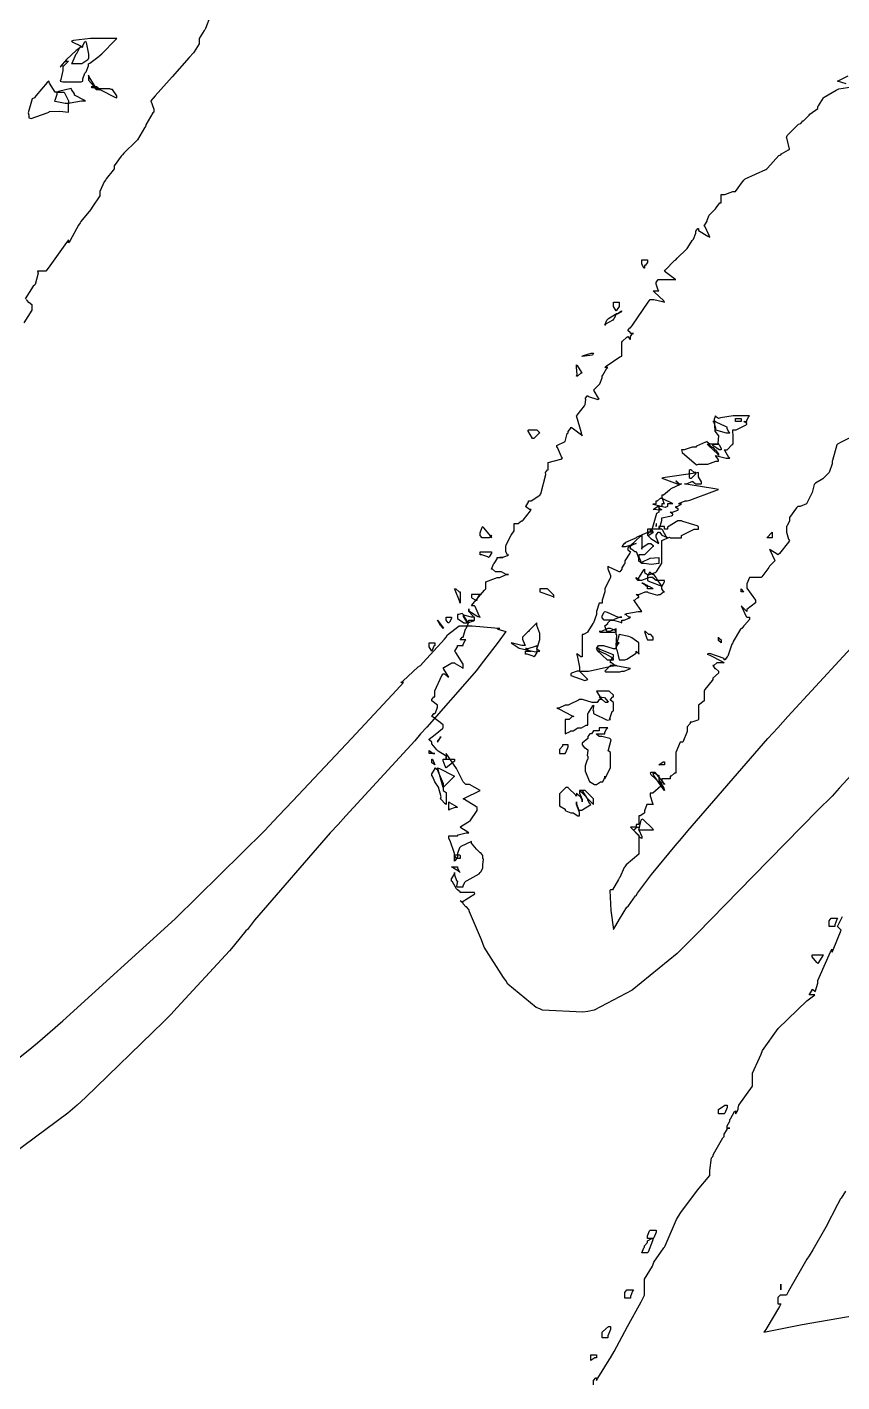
# Model space of a CAD drawing. Extents: x 51 to 306, y 22 to 311.
# Drawn here: x 146.73 to 156.86, y 208.86 to 225.71 of the extents above; entities that cross this region are included whole.
import ezdxf

# ---------------------------------------------------------------- set-up
doc = ezdxf.new("R2010")
doc.units = 0
doc.header["$MEASUREMENT"] = 0

msp = doc.modelspace()

# ---------------------------------------------------------------- linework, layer by layer
at = {"color": 7}
for points in [[(149.003, 225.831), (148.951, 225.69), (148.942, 225.672), (148.933, 225.663), (148.872, 225.564), (148.872, 225.531), (148.872, 225.497), (148.81, 225.399), (148.802, 225.389), (148.748, 225.329), (148.536, 225.09), (148.325, 224.852), (148.273, 224.79), (148.273, 224.79), (148.307, 224.685), (148.307, 224.649), (148.298, 224.641), (148.211, 224.491), (148.203, 224.473), (148.193, 224.456), (148.105, 224.306), (148.096, 224.296), (148.087, 224.288), (147.937, 224.138), (147.92, 224.12), (147.902, 224.104), (147.814, 223.984), (147.814, 223.944), (147.804, 223.927), (147.716, 223.82), (147.708, 223.802), (147.69, 223.785), (147.638, 223.661), (147.638, 223.661), (147.638, 223.609), (147.54, 223.467), (147.531, 223.449), (147.522, 223.433), (147.399, 223.29), (147.391, 223.272), (147.373, 223.246), (147.267, 223.053), (147.249, 223.026), (147.249, 223.026), (147.249, 223.053), (147.249, 223.062), (147.223, 223.027), (146.994, 222.709), (146.968, 222.673), (146.94, 222.673), (146.881, 222.673), (146.862, 222.673), (146.87, 222.647), (146.834, 222.506), (146.826, 222.497), (146.808, 222.488), (146.71, 222.33)], [(156.916, 225.002), (156.81, 225.036), (156.81, 225.036), (156.941, 225.1)], [(157.18, 216.624), (156.828, 216.245), (156.74, 216.147), (156.563, 215.97), (155.76, 215.15), (155.062, 214.437), (154.94, 214.313), (154.816, 214.19), (154.256, 213.731), (153.784, 213.484), (153.705, 213.467), (153.643, 213.458), (153.14, 213.484), (153.106, 213.501), (153.061, 213.519), (152.709, 213.809), (152.683, 213.854), (152.655, 213.89), (152.417, 214.268), (152.4, 214.313), (152.382, 214.357), (152.232, 214.709), (152.224, 214.735), (152.224, 214.735), (152.196, 214.771), (152.188, 214.771), (152.153, 214.806), (152.153, 214.816), (152.117, 214.842), (152.117, 214.842), (152.142, 214.831), (152.298, 214.93), (152.294, 214.948), (152.25, 214.948), (152.151, 214.948), (152.117, 214.948), (152.117, 214.957), (152.083, 214.982), (152.083, 214.982), (152.073, 214.992), (152.02, 215.08), (152.011, 215.088), (152.011, 215.116), (152.047, 215.175), (152.047, 215.194), (152.047, 215.168), (152.073, 215.098), (152.083, 215.088), (152.083, 215.088), (152.073, 215.028), (152.083, 215.018), (152.099, 215.018), (152.14, 215.018), (152.153, 215.018), (152.153, 215.036), (152.178, 215.08), (152.188, 215.088), (152.206, 215.098), (152.354, 215.178), (152.364, 215.194), (152.372, 215.204), (152.4, 215.249), (152.4, 215.265), (152.4, 215.292), (152.408, 215.363), (152.4, 215.371), (152.4, 215.371), (152.4, 215.407), (152.4, 215.407), (152.4, 215.407), (152.372, 215.441), (152.364, 215.441), (152.364, 215.441), (152.338, 215.469), (152.33, 215.477), (152.32, 215.487), (152.26, 215.56), (152.26, 215.583), (152.26, 215.583), (152.126, 215.521), (152.117, 215.511), (152.108, 215.503), (152.083, 215.432), (152.083, 215.407), (152.083, 215.389), (152.055, 215.345), (152.047, 215.335), (152.047, 215.335), (152.047, 215.363), (152.047, 215.371), (152.047, 215.433), (151.994, 215.591), (151.977, 215.617), (151.977, 215.617), (151.977, 215.653), (151.977, 215.653), (152.003, 215.653), (152.062, 215.653), (152.083, 215.653), (152.091, 215.663), (152.19, 215.688), (152.224, 215.688), (152.214, 215.698), (152.126, 215.751), (152.117, 215.76), (152.126, 215.769), (152.214, 215.821), (152.224, 215.83), (152.24, 215.839), (152.33, 215.965), (152.33, 216.006), (152.312, 216.016), (152.17, 216.104), (152.153, 216.112), (152.17, 216.122), (152.364, 216.217), (152.364, 216.217), (152.364, 216.217), (152.232, 216.289), (152.188, 216.289), (152.153, 216.323), (152.153, 216.323), (152.091, 216.447), (152.083, 216.465), (152.073, 216.491), (151.941, 216.676), (151.941, 216.676), (151.941, 216.642), (151.941, 216.642), (151.941, 216.615), (151.941, 216.606), (151.941, 216.606), (151.941, 216.642), (151.941, 216.642), (151.932, 216.651), (151.843, 216.703), (151.835, 216.712), (151.825, 216.721), (151.765, 216.794), (151.765, 216.818), (151.765, 216.818), (151.73, 216.844), (151.73, 216.852), (151.73, 216.852), (151.805, 216.91), (151.897, 216.986), (151.907, 216.994), (151.907, 217.03), (151.781, 217.127), (151.765, 217.135), (151.765, 217.135), (151.791, 217.171), (151.801, 217.171), (151.809, 217.18), (151.835, 217.252), (151.835, 217.275), (151.835, 217.275), (151.765, 217.329), (151.765, 217.347), (151.765, 217.347), (151.791, 217.381), (151.801, 217.381), (151.801, 217.453), (151.889, 217.647), (151.907, 217.664), (151.923, 217.664), (151.963, 217.628), (151.977, 217.628), (151.967, 217.638), (151.915, 217.726), (151.907, 217.734), (151.915, 217.744), (152.014, 217.804), (152.047, 217.804), (152.055, 217.796), (152.144, 217.744), (152.153, 217.734), (152.153, 217.788), (152.064, 217.93), (152.047, 217.946), (152.055, 217.956), (152.083, 218.001), (152.083, 218.017), (152.099, 218.017), (152.14, 218.017), (152.153, 218.017), (152.153, 218.035), (152.178, 218.079), (152.188, 218.087), (152.17, 218.087), (152.13, 218.087), (152.117, 218.087), (152.117, 218.087), (152.144, 218.123), (152.153, 218.123), (152.153, 218.123), (152.178, 218.211), (152.188, 218.229), (152.196, 218.239), (152.224, 218.31), (152.224, 218.333), (152.24, 218.333), (152.28, 218.333), (152.294, 218.333), (152.294, 218.361), (152.232, 218.432), (152.224, 218.44), (152.224, 218.44), (152.224, 218.476), (152.224, 218.476), (152.224, 218.45), (152.338, 218.379), (152.364, 218.369), (152.354, 218.387), (152.302, 218.502), (152.294, 218.51), (152.26, 218.51), (152.276, 218.538), (152.418, 218.706), (152.436, 218.722), (152.436, 218.758), (152.436, 218.792), (152.436, 218.81), (152.558, 218.855), (152.576, 218.863), (152.611, 218.863), (152.689, 218.899), (152.717, 218.899), (152.691, 218.899), (152.631, 218.935), (152.612, 218.935), (152.576, 218.935), (152.558, 218.935), (152.519, 218.969), (152.506, 218.969), (152.506, 218.969), (152.531, 219.031), (152.54, 219.039), (152.549, 219.049), (152.576, 219.096), (152.576, 219.111), (152.593, 219.111), (152.633, 219.111), (152.647, 219.111), (152.612, 219.111), (152.638, 219.111), (152.707, 219.137), (152.717, 219.145), (152.707, 219.145), (152.683, 219.181), (152.683, 219.181), (152.683, 219.199), (152.683, 219.239), (152.683, 219.251), (152.691, 219.269), (152.753, 219.392), (152.753, 219.392), (152.753, 219.392), (152.789, 219.446), (152.789, 219.464), (152.789, 219.481), (152.789, 219.534), (152.789, 219.534), (152.823, 219.534), (152.84, 219.534), (152.879, 219.568), (152.893, 219.568), (152.902, 219.578), (152.99, 219.694), (152.999, 219.71), (152.981, 219.71), (152.929, 219.745), (152.929, 219.745), (152.937, 219.754), (152.965, 219.801), (152.965, 219.817), (152.999, 219.817), (153.096, 219.878), (153.106, 219.887), (153.122, 219.905), (153.184, 220.143), (153.176, 220.169), (153.176, 220.169), (153.202, 220.204), (153.212, 220.204), (153.212, 220.24), (153.212, 220.274), (153.212, 220.292), (153.37, 220.337), (153.388, 220.346), (153.378, 220.363), (153.326, 220.478), (153.318, 220.486), (153.318, 220.504), (153.422, 220.556), (153.422, 220.556), (153.422, 220.556), (153.449, 220.654), (153.458, 220.663), (153.458, 220.681), (153.494, 220.72), (153.494, 220.733), (153.511, 220.725), (153.625, 220.636), (153.635, 220.627), (153.625, 220.663), (153.565, 220.875), (153.565, 220.875), (153.573, 220.884), (153.661, 220.999), (153.671, 221.015), (153.671, 221.015), (153.679, 221.077), (153.671, 221.085), (153.671, 221.085), (153.695, 221.121), (153.705, 221.121), (153.713, 221.113), (153.829, 221.077), (153.847, 221.085), (153.837, 221.095), (153.784, 221.184), (153.775, 221.192), (153.784, 221.201), (153.837, 221.254), (153.847, 221.262), (153.855, 221.272), (153.881, 221.345), (153.881, 221.368), (153.89, 221.378), (153.942, 221.466), (153.952, 221.474), (153.917, 221.474), (153.934, 221.492), (154.102, 221.607), (154.128, 221.615), (154.128, 221.642), (154.128, 221.721), (154.128, 221.721), (154.128, 221.739), (154.128, 221.779), (154.128, 221.791), (154.136, 221.801), (154.19, 221.853), (154.2, 221.861), (154.2, 221.861), (154.225, 221.827), (154.234, 221.827), (154.234, 221.827), (154.234, 221.853), (154.234, 221.861), (154.234, 221.861), (154.26, 221.897), (154.27, 221.897), (154.234, 221.897), (154.234, 221.907), (154.2, 221.933), (154.2, 221.933), (154.2, 221.933), (154.225, 221.967), (154.234, 221.967), (154.26, 222.003), (154.455, 222.286), (154.481, 222.32), (154.525, 222.32), (154.631, 222.296), (154.657, 222.286), (154.648, 222.304), (154.533, 222.41), (154.517, 222.426), (154.517, 222.426), (154.553, 222.426), (154.553, 222.426), (154.553, 222.426), (154.577, 222.426), (154.587, 222.426), (154.577, 222.436), (154.553, 222.509), (154.553, 222.533), (154.553, 222.533), (154.577, 222.567), (154.587, 222.567), (154.639, 222.567), (154.759, 222.567), (154.799, 222.567), (154.781, 222.577), (154.666, 222.665), (154.657, 222.673), (154.666, 222.683), (154.781, 222.807), (154.799, 222.815), (154.816, 222.833), (154.93, 222.947), (154.94, 222.956), (154.948, 222.965), (155, 223.053), (155.01, 223.062), (155.018, 223.071), (155.046, 223.144), (155.046, 223.168), (155.046, 223.168), (155.072, 223.202), (155.082, 223.202), (155.082, 223.176), (155.195, 223.106), (155.222, 223.096), (155.213, 223.114), (155.16, 223.23), (155.152, 223.238), (155.16, 223.248), (155.186, 223.293), (155.186, 223.308), (155.186, 223.308), (155.213, 223.37), (155.222, 223.379), (155.222, 223.379), (155.283, 223.441), (155.292, 223.449), (155.301, 223.459), (155.346, 223.521), (155.363, 223.521), (155.363, 223.521), (155.363, 223.547), (155.363, 223.555), (155.363, 223.591), (155.363, 223.591), (155.363, 223.617), (155.363, 223.625), (155.407, 223.625), (155.506, 223.661), (155.539, 223.661), (155.539, 223.661), (155.627, 223.785), (155.645, 223.802), (155.662, 223.82), (155.918, 223.935), (155.928, 223.944), (155.936, 223.953), (156.077, 224.112), (156.104, 224.12), (156.112, 224.13), (156.2, 224.182), (156.21, 224.19), (156.21, 224.19), (156.183, 224.314), (156.174, 224.331), (156.183, 224.359), (156.323, 224.499), (156.351, 224.507), (156.351, 224.507), (156.377, 224.543), (156.387, 224.543), (156.387, 224.543), (156.421, 224.579), (156.421, 224.579), (156.457, 224.613), (156.465, 224.623), (156.563, 224.696), (156.563, 224.719), (156.571, 224.729), (156.633, 224.826), (156.633, 224.826), (156.641, 224.835), (156.792, 224.923), (156.81, 224.932), (156.826, 224.941), (156.986, 224.966)], [(146.72, 222.32), (146.746, 222.286), (146.756, 222.286), (146.756, 222.286), (146.792, 222.26), (146.792, 222.25), (146.792, 222.189), (146.693, 222.031)], [(157.163, 220.698), (156.854, 220.548), (156.81, 220.522), (156.8, 220.514), (156.748, 220.319), (156.74, 220.31), (156.74, 220.275), (156.704, 220.169), (156.704, 220.169), (156.704, 220.169), (156.641, 220.107), (156.633, 220.097), (156.624, 220.089), (156.536, 220.037), (156.527, 220.027), (156.518, 220.019), (156.493, 219.921), (156.493, 219.921), (156.493, 219.921), (156.421, 219.781), (156.421, 219.781), (156.421, 219.781), (156.343, 219.745), (156.317, 219.745), (156.299, 219.728), (156.21, 219.608), (156.21, 219.568), (156.21, 219.568), (156.183, 219.508), (156.174, 219.498), (156.174, 219.498), (156.174, 219.473), (156.174, 219.464), (156.174, 219.429), (156.2, 219.34), (156.21, 219.322), (156.2, 219.305), (156.086, 219.163), (156.068, 219.145), (156.059, 219.155), (155.972, 219.207), (155.964, 219.215), (155.972, 219.199), (156.024, 219.085), (156.034, 219.075), (156.024, 219.067), (155.972, 219.014), (155.964, 219.005), (155.954, 218.988), (155.866, 218.873), (155.858, 218.863), (155.858, 218.863), (155.75, 218.863), (155.715, 218.863), (155.715, 218.863), (155.681, 218.784), (155.681, 218.758), (155.681, 218.733), (155.733, 218.657), (155.787, 218.582), (155.787, 218.582), (155.787, 218.547), (155.681, 218.467), (155.681, 218.44), (155.671, 218.45), (155.619, 218.502), (155.611, 218.51), (155.619, 218.494), (155.671, 218.379), (155.681, 218.369), (155.715, 218.369), (155.715, 218.343), (155.654, 218.273), (155.645, 218.263), (155.645, 218.263), (155.619, 218.229), (155.611, 218.229), (155.601, 218.221), (155.513, 218.07), (155.505, 218.053), (155.495, 218.035), (155.443, 217.886), (155.435, 217.876), (155.435, 217.876), (155.407, 217.84), (155.399, 217.84), (155.399, 217.858), (155.221, 217.92), (155.186, 217.91), (155.213, 217.902), (155.381, 217.814), (155.399, 217.804), (155.381, 217.804), (155.328, 217.804), (155.328, 217.804), (155.31, 217.804), (155.271, 217.77), (155.258, 217.77), (155.258, 217.77), (155.283, 217.734), (155.292, 217.734), (155.328, 217.7), (155.328, 217.673), (155.258, 217.614), (155.258, 217.594), (155.248, 217.585), (155.16, 217.47), (155.152, 217.452), (155.152, 217.425), (155.152, 217.368), (155.152, 217.347), (155.152, 217.329), (155.082, 217.275), (155.082, 217.275), (155.082, 217.275), (155.082, 217.143), (155.082, 217.099), (155.072, 217.091), (154.999, 217.065), (154.976, 217.065), (154.976, 217.048), (154.94, 217.008), (154.94, 216.994), (154.94, 216.95), (154.886, 216.818), (154.869, 216.818), (154.851, 216.818), (154.799, 216.686), (154.799, 216.642), (154.799, 216.624), (154.799, 216.584), (154.799, 216.57), (154.799, 216.57), (154.799, 216.517), (154.799, 216.499), (154.799, 216.483), (154.799, 216.429), (154.799, 216.429), (154.781, 216.429), (154.741, 216.393), (154.729, 216.393), (154.729, 216.393), (154.729, 216.368), (154.729, 216.359), (154.701, 216.359), (154.642, 216.359), (154.623, 216.359), (154.623, 216.359), (154.623, 216.323), (154.623, 216.323), (154.623, 216.323), (154.657, 216.298), (154.657, 216.289), (154.632, 216.33), (154.543, 216.439), (154.489, 216.439), (154.481, 216.429), (154.481, 216.429), (154.481, 216.429), (154.481, 216.429), (154.481, 216.429), (154.489, 216.413), (154.605, 216.306), (154.623, 216.289), (154.613, 216.271), (154.514, 216.183), (154.481, 216.183), (154.481, 216.148), (154.507, 216.058), (154.517, 216.04), (154.517, 216.04), (154.446, 216.04), (154.446, 216.04), (154.437, 216.04), (154.41, 215.962), (154.41, 215.936), (154.401, 215.928), (154.355, 215.9), (154.34, 215.9), (154.34, 215.874), (154.34, 215.794), (154.34, 215.794), (154.304, 215.794), (154.304, 215.794), (154.304, 215.769), (154.304, 215.76), (154.287, 215.76), (154.246, 215.76), (154.234, 215.76), (154.243, 215.751), (154.331, 215.663), (154.34, 215.653), (154.34, 215.653), (154.34, 215.627), (154.34, 215.617), (154.34, 215.617), (154.34, 215.513), (154.34, 215.477), (154.34, 215.424), (154.18, 215.292), (154.164, 215.265), (154.154, 215.257), (154.102, 215.134), (154.094, 215.124), (154.084, 215.108), (154.011, 214.982), (153.988, 214.982), (153.978, 214.974), (153.992, 214.723), (154.023, 214.489), (154.023, 214.489), (154.023, 214.489), (154.098, 214.617), (154.19, 214.763), (154.2, 214.771), (154.208, 214.781), (154.295, 214.904), (154.304, 214.912), (154.322, 214.939), (154.495, 215.173), (154.789, 215.529), (154.869, 215.617), (154.948, 215.715), (155.944, 216.862), (156.068, 216.994), (156.191, 217.136), (157.567, 218.626)], [(145.513, 212.011), (146.746, 212.981), (146.862, 213.078), (147.179, 213.352), (148.572, 214.621), (149.684, 215.715), (149.86, 215.9), (150.037, 216.086), (150.768, 216.862), (151.324, 217.461), (151.412, 217.558), (151.378, 217.558), (151.404, 217.576), (151.597, 217.754), (151.624, 217.77), (151.658, 217.806), (151.923, 218.097), (151.941, 218.123), (151.958, 218.15), (152.104, 218.263), (152.153, 218.263), (152.268, 218.263), (152.55, 218.239), (152.612, 218.229), (152.576, 218.229), (152.585, 218.221), (152.683, 218.193), (152.683, 218.193), (152.683, 218.193), (152.589, 218.061), (152.408, 217.824), (152.364, 217.77), (152.32, 217.709), (151.703, 217.002), (151.624, 216.922), (151.553, 216.834), (150.697, 215.9), (150.6, 215.794), (150.502, 215.689), (149.56, 214.605), (149.472, 214.489), (149.454, 214.472), (149.312, 214.295), (149.295, 214.277), (149.251, 214.224), (148.598, 213.519), (148.519, 213.431), (148.431, 213.342), (147.46, 212.4), (147.355, 212.302), (147.239, 212.205), (146.014, 211.296)], [(153.775, 208.826), (153.775, 208.868), (153.775, 208.88), (153.775, 208.88), (153.802, 208.915), (153.811, 208.915), (153.811, 208.915), (153.811, 208.89), (153.811, 208.88), (153.828, 208.907), (153.97, 209.135), (153.988, 209.161), (154.032, 209.241), (154.198, 209.55), (154.366, 209.86), (154.41, 209.939), (154.41, 209.939), (154.41, 209.992), (154.41, 210.009), (154.41, 210.027), (154.41, 210.067), (154.41, 210.079), (154.41, 210.141), (154.507, 210.3), (154.517, 210.326), (154.525, 210.353), (154.648, 210.53), (154.657, 210.538), (154.666, 210.556), (154.807, 210.881), (154.833, 210.925), (154.86, 210.969), (155.067, 211.248), (155.222, 211.43), (155.222, 211.49), (155.222, 211.49), (155.24, 211.65), (155.258, 211.667), (155.266, 211.694), (155.381, 211.897), (155.399, 211.913), (155.399, 211.941), (155.435, 212), (155.435, 212.019), (155.469, 212.019), (155.435, 212.019), (155.435, 212.047), (155.469, 212.106), (155.469, 212.126), (155.477, 212.135), (155.529, 212.223), (155.539, 212.232), (155.539, 212.232), (155.539, 212.205), (155.539, 212.196), (155.547, 212.205), (155.575, 212.251), (155.575, 212.266), (155.583, 212.302), (155.751, 212.54), (155.751, 212.619), (155.751, 212.699), (155.84, 212.893), (155.858, 212.937), (155.874, 212.981), (156.072, 213.256), (156.429, 213.599), (156.527, 213.677), (156.509, 213.677), (156.469, 213.677), (156.457, 213.677), (156.465, 213.687), (156.493, 213.732), (156.493, 213.747), (156.493, 213.747), (156.527, 213.723), (156.527, 213.713), (156.536, 213.723), (156.563, 213.822), (156.563, 213.854), (156.58, 213.89), (156.722, 214.208), (156.74, 214.242), (156.74, 214.242), (156.74, 214.216), (156.74, 214.206), (156.756, 214.234), (156.854, 214.481), (156.846, 214.489), (156.81, 214.525), (156.81, 214.525), (156.87, 214.649)], [(156.906, 211.235), (156.854, 211.147), (156.846, 211.138), (156.81, 211.067), (156.664, 210.785), (156.501, 210.504), (156.457, 210.432), (156.429, 210.388), (156.2, 209.992), (156.174, 209.939), (156.156, 209.939), (156.117, 209.939), (156.104, 209.939), (156.095, 209.939), (156.068, 209.912), (156.068, 209.903), (156.068, 209.886), (156.068, 209.846), (156.068, 209.833), (156.068, 209.833), (156.095, 209.833), (156.104, 209.833), (156.086, 209.798), (155.918, 209.515), (155.892, 209.48), (156.367, 209.578), (158.692, 209.979)]]:
    msp.add_lwpolyline(points, dxfattribs=at)
for points in [[(147.425, 225.036), (147.425, 225.064), (147.452, 225.134), (147.461, 225.142), (147.469, 225.152), (147.497, 225.225), (147.497, 225.249), (147.513, 225.258), (147.628, 225.346), (147.638, 225.355), (147.664, 225.373), (147.832, 225.549), (147.85, 225.565), (147.788, 225.565), (147.647, 225.565), (147.602, 225.565), (147.522, 225.565), (147.311, 225.541), (147.285, 225.531), (147.293, 225.523), (147.407, 225.471), (147.425, 225.461), (147.407, 225.461), (147.355, 225.425), (147.355, 225.425), (147.345, 225.417), (147.223, 225.306), (147.144, 225.213), (147.144, 225.213), (147.144, 225.213), (147.179, 225.24), (147.179, 225.249), (147.215, 225.285), (147.249, 225.285), (147.239, 225.276), (147.187, 225.223), (147.179, 225.213), (147.179, 225.169), (147.152, 225.054), (147.144, 225.036), (147.179, 225.028), (147.407, 225.028), (147.425, 225.036)], [(147.391, 225.249), (147.363, 225.249), (147.304, 225.249), (147.285, 225.249), (147.293, 225.258), (147.345, 225.373), (147.355, 225.389), (147.391, 225.461), (147.391, 225.461), (147.421, 225.457), (147.425, 225.461), (147.425, 225.479), (147.452, 225.523), (147.461, 225.531), (147.469, 225.515), (147.497, 225.369), (147.497, 225.319), (147.487, 225.302), (147.414, 225.249), (147.391, 225.249)], [(147.602, 224.932), (147.602, 224.932), (147.632, 224.928), (147.638, 224.932), (147.654, 224.923), (147.822, 224.835), (147.85, 224.826), (147.85, 224.853), (147.796, 224.932), (147.778, 224.932), (147.76, 224.941), (147.62, 224.941), (147.602, 224.932), (147.592, 224.949), (147.505, 225.09), (147.497, 225.108), (147.497, 225.108), (147.497, 225.072), (147.497, 225.072), (147.497, 225.046), (147.557, 224.976), (147.567, 224.966), (147.567, 224.958), (147.592, 224.932), (147.602, 224.932)], [(147.108, 224.896), (147.081, 224.896), (147.011, 225.01), (147.002, 225.036), (146.984, 225.02), (146.842, 224.853), (146.826, 224.826), (146.798, 224.817), (146.746, 224.641), (146.756, 224.613), (146.756, 224.613), (146.756, 224.589), (146.756, 224.579), (146.782, 224.571), (146.984, 224.641), (147.002, 224.649), (147.011, 224.659), (147.139, 224.663), (147.249, 224.649), (147.249, 224.649), (147.249, 224.649), (147.249, 224.729), (147.249, 224.755), (147.267, 224.765), (147.411, 224.79), (147.461, 224.79), (147.443, 224.8), (147.321, 224.86), (147.321, 224.86), (147.321, 224.878), (147.285, 224.932), (147.285, 224.932), (147.279, 224.943), (147.125, 224.905), (147.108, 224.896), (147.108, 224.896), (147.108, 224.896), (147.108, 224.896)], [(147.179, 224.896), (147.195, 224.896), (147.239, 224.808), (147.249, 224.79), (147.249, 224.79), (147.249, 224.765), (147.249, 224.755), (147.205, 224.755), (147.081, 224.782), (147.072, 224.79), (147.081, 224.8), (147.108, 224.873), (147.108, 224.896), (147.125, 224.896), (147.165, 224.896), (147.179, 224.896)], [(147.602, 224.966), (147.584, 224.966), (147.544, 224.966), (147.531, 224.966), (147.54, 224.958), (147.592, 224.958), (147.602, 224.966), (147.602, 224.966), (147.602, 224.932), (147.602, 224.932), (147.638, 224.932), (147.638, 224.932), (147.61, 224.958), (147.602, 224.966)], [(154.41, 222.709), (154.401, 222.709), (154.376, 222.763), (154.376, 222.779), (154.376, 222.779), (154.376, 222.815), (154.376, 222.815), (154.392, 222.815), (154.433, 222.815), (154.446, 222.815), (154.446, 222.815), (154.446, 222.779), (154.446, 222.779), (154.446, 222.779), (154.419, 222.743), (154.41, 222.743), (154.41, 222.743), (154.41, 222.718), (154.41, 222.709)], [(154.058, 222.18), (154.058, 222.18), (154.023, 222.233), (154.023, 222.25), (154.023, 222.25), (154.023, 222.278), (154.023, 222.286), (154.04, 222.286), (154.08, 222.286), (154.094, 222.286), (154.094, 222.286), (154.094, 222.25), (154.094, 222.25), (154.094, 222.233), (154.058, 222.18), (154.058, 222.18)], [(154.128, 222.18), (154.128, 222.18), (154.128, 222.18), (154.128, 222.18), (154.118, 222.171), (154.073, 222.144), (154.058, 222.144), (154.074, 222.144), (154.128, 222.171), (154.128, 222.18), (154.128, 222.18), (154.128, 222.18), (154.128, 222.18)], [(153.917, 222.003), (153.917, 222.003), (153.942, 222.065), (153.952, 222.074), (153.96, 222.083), (154.048, 222.136), (154.058, 222.144), (154.058, 222.144), (154.032, 222.083), (154.023, 222.074), (154.014, 222.065), (153.925, 222.013), (153.917, 222.003)], [(154.058, 222.144), (154.058, 222.144), (154.058, 222.144), (154.058, 222.144)], [(153.565, 221.508), (153.573, 221.5), (153.625, 221.414), (153.635, 221.404), (153.617, 221.404), (153.577, 221.368), (153.565, 221.368), (153.573, 221.386), (153.565, 221.478), (153.565, 221.508)], [(153.775, 221.651), (153.764, 221.63), (153.635, 221.611), (153.635, 221.615), (153.651, 221.625), (153.744, 221.651), (153.775, 221.651)], [(155.046, 220.486), (155.002, 220.486), (154.903, 220.45), (154.869, 220.45), (154.878, 220.416), (155.054, 220.266), (155.082, 220.274), (155.082, 220.274), (155.116, 220.274), (155.116, 220.274), (155.152, 220.274), (155.196, 220.274), (155.295, 220.31), (155.328, 220.31), (155.328, 220.328), (155.292, 220.38), (155.292, 220.38), (155.292, 220.38), (155.425, 220.346), (155.469, 220.346), (155.459, 220.355), (155.407, 220.442), (155.399, 220.45), (155.435, 220.45), (155.443, 220.46), (155.495, 220.514), (155.505, 220.522), (155.513, 220.532), (155.513, 220.646), (155.505, 220.663), (155.505, 220.663), (155.505, 220.69), (155.505, 220.698), (155.549, 220.698), (155.671, 220.76), (155.681, 220.769), (155.681, 220.778), (155.645, 220.803), (155.645, 220.803), (155.681, 220.803), (155.681, 220.821), (155.706, 220.866), (155.715, 220.875), (155.715, 220.875), (155.681, 220.875), (155.681, 220.875), (155.681, 220.875), (155.654, 220.875), (155.645, 220.875), (155.627, 220.875), (155.587, 220.875), (155.575, 220.875), (155.513, 220.875), (155.355, 220.848), (155.328, 220.839), (155.328, 220.839), (155.292, 220.866), (155.292, 220.875), (155.276, 220.833), (155.283, 220.685), (155.328, 220.627), (155.328, 220.627), (155.328, 220.627), (155.319, 220.532), (155.328, 220.522), (155.301, 220.522), (155.242, 220.522), (155.222, 220.522), (155.222, 220.522), (155.186, 220.548), (155.186, 220.556), (155.169, 220.548), (155.054, 220.496), (155.046, 220.486)], [(155.539, 220.803), (155.539, 220.803), (155.539, 220.839), (155.539, 220.839), (155.557, 220.839), (155.597, 220.839), (155.611, 220.839), (155.611, 220.839), (155.611, 220.803), (155.611, 220.803), (155.611, 220.803), (155.557, 220.803), (155.539, 220.803)], [(153.07, 220.698), (153.106, 220.663), (153.096, 220.654), (153.043, 220.602), (153.035, 220.592), (153.017, 220.592), (152.958, 220.693), (152.965, 220.698), (152.991, 220.698), (153.049, 220.698), (153.07, 220.698)], [(155.292, 220.698), (155.292, 220.698), (155.425, 220.663), (155.469, 220.663), (155.459, 220.672), (155.435, 220.718), (155.435, 220.733), (155.417, 220.743), (155.301, 220.795), (155.292, 220.803), (155.258, 220.803), (155.266, 220.803), (155.292, 220.725), (155.292, 220.698), (155.292, 220.698), (155.292, 220.698), (155.292, 220.698)], [(155.258, 220.486), (155.258, 220.486), (155.283, 220.45), (155.292, 220.45), (155.292, 220.45), (155.328, 220.398), (155.328, 220.38), (155.319, 220.398), (155.204, 220.504), (155.186, 220.522), (155.204, 220.522), (155.244, 220.486), (155.258, 220.486)], [(155.328, 220.522), (155.337, 220.514), (155.363, 220.467), (155.363, 220.45), (155.337, 220.45), (155.258, 220.504), (155.258, 220.522), (155.274, 220.522), (155.328, 220.522), (155.328, 220.522)], [(154.2, 219.215), (154.2, 219.207), (154.234, 219.181), (154.234, 219.181), (154.225, 219.165), (154.164, 219.071), (154.164, 219.039), (154.154, 219.031), (154.128, 218.985), (154.128, 218.969), (154.128, 218.969), (154.102, 218.935), (154.094, 218.935), (154.076, 218.944), (153.96, 218.996), (153.952, 219.005), (153.952, 218.97), (153.988, 218.89), (153.988, 218.863), (153.978, 218.846), (153.917, 218.726), (153.917, 218.686), (153.917, 218.686), (153.881, 218.582), (153.881, 218.546), (153.881, 218.546), (153.847, 218.546), (153.847, 218.546), (153.811, 218.44), (153.811, 218.405), (153.775, 218.299), (153.775, 218.299), (153.766, 218.291), (153.713, 218.203), (153.705, 218.193), (153.705, 218.185), (153.651, 218.157), (153.635, 218.157), (153.635, 218.087), (153.635, 217.93), (153.635, 217.876), (153.617, 217.876), (153.577, 217.91), (153.565, 217.91), (153.573, 217.894), (153.599, 217.749), (153.599, 217.7), (153.713, 217.7), (153.996, 217.762), (154.058, 217.77), (154.04, 217.77), (154, 217.804), (153.988, 217.804), (153.988, 217.822), (154.014, 217.868), (154.023, 217.876), (154.023, 217.902), (153.846, 217.973), (153.811, 217.981), (153.811, 217.981), (153.837, 218.017), (153.847, 218.017), (153.899, 218.017), (154.018, 217.981), (154.058, 217.981), (154.066, 217.964), (154.094, 217.84), (154.094, 217.84), (154.094, 217.84), (154.146, 217.84), (154.164, 217.84), (154.19, 217.85), (154.304, 217.923), (154.304, 217.946), (154.304, 217.946), (154.34, 217.92), (154.34, 217.91), (154.34, 217.91), (154.34, 217.964), (154.34, 217.981), (154.34, 217.999), (154.34, 218.04), (154.34, 218.053), (154.34, 218.053), (154.251, 218.114), (154.234, 218.123), (154.216, 218.132), (154.094, 218.157), (154.094, 218.157), (154.094, 218.157), (154.058, 218.017), (154.058, 218.017), (154.058, 218.017), (154.066, 218.149), (154.058, 218.157), (154.058, 218.175), (154.058, 218.216), (154.058, 218.229), (154.048, 218.221), (153.975, 218.193), (153.952, 218.193), (153.942, 218.193), (153.917, 218.263), (153.917, 218.263), (153.917, 218.263), (153.952, 218.291), (153.952, 218.299), (153.952, 218.299), (153.978, 218.325), (153.988, 218.333), (154.022, 218.333), (154.11, 218.309), (154.128, 218.299), (154.128, 218.299), (154.128, 218.333), (154.128, 218.333), (154.154, 218.333), (154.225, 218.361), (154.234, 218.369), (154.216, 218.369), (154.176, 218.405), (154.164, 218.405), (154.19, 218.415), (154.329, 218.44), (154.376, 218.44), (154.376, 218.44), (154.287, 218.564), (154.27, 218.582), (154.287, 218.582), (154.327, 218.616), (154.34, 218.616), (154.34, 218.626), (154.304, 218.652), (154.304, 218.652), (154.339, 218.652), (154.419, 218.686), (154.446, 218.686), (154.455, 218.678), (154.569, 218.644), (154.587, 218.652), (154.603, 218.652), (154.643, 218.686), (154.657, 218.686), (154.648, 218.686), (154.623, 218.722), (154.623, 218.722), (154.623, 218.75), (154.657, 218.809), (154.657, 218.828), (154.623, 218.828), (154.623, 218.828), (154.587, 218.828), (154.587, 218.828), (154.553, 218.828), (154.553, 218.828), (154.517, 218.855), (154.517, 218.863), (154.473, 218.863), (154.373, 218.828), (154.34, 218.828), (154.34, 218.828), (154.34, 218.863), (154.34, 218.863), (154.348, 218.873), (154.401, 218.961), (154.41, 218.969), (154.41, 218.969), (154.41, 218.935), (154.41, 218.935), (154.41, 218.926), (154.446, 218.899), (154.446, 218.899), (154.473, 218.899), (154.543, 218.926), (154.553, 218.935), (154.561, 218.944), (154.623, 219.043), (154.623, 219.075), (154.623, 219.093), (154.623, 219.145), (154.623, 219.145), (154.623, 219.163), (154.623, 219.203), (154.623, 219.215), (154.623, 219.251), (154.623, 219.251), (154.623, 219.305), (154.623, 219.322), (154.623, 219.322), (154.719, 219.367), (154.729, 219.358), (154.745, 219.358), (154.785, 219.358), (154.799, 219.358), (154.816, 219.358), (154.856, 219.358), (154.869, 219.358), (154.869, 219.385), (155.028, 219.464), (155.082, 219.464), (155.082, 219.464), (155.082, 219.498), (155.082, 219.498), (155.064, 219.508), (154.886, 219.56), (154.869, 219.568), (154.825, 219.568), (154.693, 219.49), (154.693, 219.464), (154.657, 219.464), (154.657, 219.464), (154.657, 219.49), (154.657, 219.498), (154.639, 219.498), (154.599, 219.498), (154.587, 219.498), (154.587, 219.498), (154.587, 219.473), (154.587, 219.464), (154.559, 219.464), (154.5, 219.464), (154.481, 219.464), (154.481, 219.464), (154.481, 219.428), (154.481, 219.428), (154.471, 219.428), (154.446, 219.402), (154.446, 219.392), (154.481, 219.358), (154.489, 219.349), (154.587, 219.287), (154.587, 219.287), (154.587, 219.287), (154.553, 219.366), (154.553, 219.392), (154.553, 219.392), (154.577, 219.428), (154.587, 219.428), (154.595, 219.428), (154.623, 219.392), (154.623, 219.392), (154.623, 219.392), (154.684, 219.367), (154.693, 219.358), (154.684, 219.367), (154.631, 219.455), (154.623, 219.464), (154.587, 219.464), (154.595, 219.473), (154.623, 219.572), (154.623, 219.604), (154.623, 219.604), (154.745, 219.632), (154.763, 219.64), (154.763, 219.65), (154.729, 219.674), (154.729, 219.674), (154.755, 219.674), (154.824, 219.702), (154.833, 219.71), (154.833, 219.71), (154.799, 219.736), (154.799, 219.745), (154.816, 219.745), (154.86, 219.772), (154.869, 219.781), (154.833, 219.781), (154.842, 219.79), (154.915, 219.817), (154.94, 219.817), (154.974, 219.826), (155.284, 219.94), (155.328, 219.957), (155.284, 219.966), (154.95, 220.019), (154.905, 220.027), (154.932, 220.027), (155.01, 220.063), (155.01, 220.063), (155.01, 220.055), (155.046, 220.027), (155.046, 220.027), (155.062, 220.027), (155.102, 220.027), (155.116, 220.027), (155.116, 220.055), (155.082, 220.114), (155.082, 220.133), (155.082, 220.133), (155.082, 220.169), (155.082, 220.169), (155.038, 220.161), (154.667, 220.107), (154.623, 220.097), (154.649, 220.089), (154.814, 220.027), (154.869, 220.027), (154.851, 220.019), (154.737, 219.966), (154.729, 219.957), (154.719, 219.949), (154.646, 219.887), (154.623, 219.887), (154.623, 219.861), (154.648, 219.79), (154.657, 219.781), (154.623, 219.781), (154.623, 219.781), (154.623, 219.754), (154.623, 219.745), (154.587, 219.745), (154.587, 219.728), (154.587, 219.688), (154.587, 219.674), (154.559, 219.658), (154.499, 219.455), (154.517, 219.428), (154.499, 219.428), (154.459, 219.428), (154.446, 219.428), (154.437, 219.42), (154.313, 219.367), (154.304, 219.358), (154.287, 219.349), (154.172, 219.297), (154.164, 219.287), (154.154, 219.287), (154.128, 219.251), (154.128, 219.251), (154.172, 219.251), (154.278, 219.279), (154.304, 219.287), (154.278, 219.279), (154.2, 219.232), (154.2, 219.215)], [(154.976, 220.097), (154.992, 220.097), (155.046, 220.151), (155.046, 220.169), (155.028, 220.169), (154.988, 220.204), (154.976, 220.204), (154.966, 220.195), (154.966, 220.107), (154.976, 220.097)], [(154.799, 220.063), (154.799, 220.063), (154.833, 220.037), (154.833, 220.027), (154.833, 220.037), (154.807, 220.063), (154.799, 220.063)], [(154.623, 219.851), (154.639, 219.843), (154.754, 219.79), (154.763, 219.781), (154.745, 219.781), (154.705, 219.781), (154.693, 219.781), (154.693, 219.781), (154.693, 219.754), (154.693, 219.745), (154.666, 219.736), (154.517, 219.77), (154.517, 219.781), (154.553, 219.781), (154.553, 219.781), (154.553, 219.808), (154.553, 219.817), (154.569, 219.817), (154.609, 219.851), (154.623, 219.851)], [(154.623, 219.71), (154.623, 219.71), (154.623, 219.71), (154.623, 219.71), (154.605, 219.702), (154.517, 219.709), (154.517, 219.71), (154.517, 219.71), (154.569, 219.745), (154.587, 219.745), (154.587, 219.736), (154.613, 219.71), (154.623, 219.71)], [(152.4, 219.498), (152.408, 219.481), (152.496, 219.376), (152.506, 219.358), (152.506, 219.358), (152.506, 219.384), (152.506, 219.392), (152.506, 219.392), (152.479, 219.358), (152.47, 219.358), (152.452, 219.358), (152.412, 219.358), (152.4, 219.358), (152.39, 219.358), (152.364, 219.384), (152.364, 219.392), (152.364, 219.42), (152.39, 219.49), (152.4, 219.498)], [(154.553, 219.534), (154.553, 219.534), (154.553, 219.498), (154.553, 219.498), (154.553, 219.498), (154.557, 219.53), (154.553, 219.534), (154.553, 219.534), (154.553, 219.534), (154.553, 219.534)], [(154.481, 219.287), (154.489, 219.287), (154.517, 219.261), (154.517, 219.251), (154.507, 219.243), (154.419, 219.155), (154.41, 219.145), (154.392, 219.145), (154.353, 219.145), (154.34, 219.145), (154.34, 219.119), (154.366, 219.049), (154.376, 219.039), (154.376, 219.056), (154.481, 219.103), (154.587, 219.111), (154.587, 219.111), (154.587, 219.039), (154.587, 219.037), (154.493, 219.027), (154.405, 219.039), (154.376, 219.039), (154.376, 219.039), (154.34, 219.067), (154.34, 219.075), (154.34, 219.103), (154.313, 219.173), (154.304, 219.181), (154.287, 219.181), (154.246, 219.215), (154.234, 219.215), (154.234, 219.26), (154.358, 219.376), (154.376, 219.392), (154.376, 219.348), (154.376, 219.249), (154.376, 219.215), (154.376, 219.233), (154.455, 219.287), (154.481, 219.287), (154.481, 219.287), (154.481, 219.287), (154.481, 219.287)], [(154.446, 219.464), (154.446, 219.446), (154.446, 219.406), (154.446, 219.392), (154.463, 219.392), (154.517, 219.428), (154.517, 219.428), (154.517, 219.428), (154.489, 219.464), (154.481, 219.464), (154.481, 219.464), (154.455, 219.464), (154.446, 219.464), (154.446, 219.464), (154.446, 219.464), (154.446, 219.464)], [(155.998, 219.358), (155.98, 219.358), (155.94, 219.358), (155.928, 219.358), (155.936, 219.367), (155.988, 219.42), (155.998, 219.428), (155.998, 219.411), (155.998, 219.371), (155.998, 219.358)], [(152.364, 219.145), (152.364, 219.145), (152.364, 219.181), (152.364, 219.181), (152.39, 219.181), (152.45, 219.181), (152.47, 219.181), (152.506, 219.181), (152.506, 219.165), (152.479, 219.121), (152.47, 219.111), (152.461, 219.121), (152.388, 219.145), (152.364, 219.145)], [(154.304, 218.863), (154.304, 218.863), (154.34, 218.838), (154.34, 218.828), (154.331, 218.828), (154.304, 218.855), (154.304, 218.863)], [(154.623, 218.758), (154.623, 218.758), (154.561, 218.846), (154.553, 218.863), (154.553, 218.863), (154.525, 218.899), (154.517, 218.899), (154.507, 218.899), (154.481, 218.926), (154.481, 218.935), (154.471, 218.926), (154.446, 218.879), (154.446, 218.863), (154.446, 218.863), (154.446, 218.828), (154.446, 218.828), (154.473, 218.812), (154.623, 218.758), (154.623, 218.758)], [(152.047, 218.722), (152.064, 218.722), (152.104, 218.686), (152.117, 218.686), (152.117, 218.686), (152.117, 218.634), (152.117, 218.616), (152.117, 218.599), (152.117, 218.56), (152.117, 218.546), (152.108, 218.573), (152.055, 218.706), (152.047, 218.722)], [(152.083, 218.758), (152.083, 218.758), (152.083, 218.758), (152.083, 218.758), (152.083, 218.758), (152.083, 218.758), (152.083, 218.758), (152.083, 218.758), (152.083, 218.758), (152.083, 218.758)], [(152.33, 218.582), (152.33, 218.599), (152.354, 218.644), (152.364, 218.652), (152.33, 218.652), (152.33, 218.652), (152.294, 218.652), (152.294, 218.652), (152.26, 218.652), (152.26, 218.652), (152.26, 218.616), (152.26, 218.616), (152.268, 218.608), (152.313, 218.582), (152.33, 218.582)], [(153.282, 218.616), (153.282, 218.644), (153.202, 218.722), (153.176, 218.722), (153.158, 218.722), (153.118, 218.722), (153.106, 218.722), (153.106, 218.722), (153.106, 218.686), (153.106, 218.686), (153.132, 218.678), (153.272, 218.626), (153.282, 218.616)], [(154.446, 218.758), (154.428, 218.758), (154.389, 218.792), (154.376, 218.792), (154.392, 218.792), (154.437, 218.768), (154.446, 218.758)], [(154.517, 218.722), (154.499, 218.722), (154.459, 218.722), (154.446, 218.722), (154.446, 218.722), (154.446, 218.758), (154.446, 218.758), (154.463, 218.758), (154.507, 218.732), (154.517, 218.722)], [(155.611, 218.722), (155.611, 218.722), (155.611, 218.722), (155.611, 218.722), (155.611, 218.722), (155.645, 218.686), (155.645, 218.686), (155.611, 218.686), (155.611, 218.686), (155.611, 218.714), (155.611, 218.722)], [(151.835, 218.333), (151.835, 218.333), (151.911, 218.233), (151.907, 218.229), (151.907, 218.229), (151.871, 218.269), (151.835, 218.333), (151.835, 218.333)], [(151.941, 218.333), (151.941, 218.333), (151.941, 218.369), (151.941, 218.369), (151.958, 218.369), (152.011, 218.369), (152.011, 218.369), (152.011, 218.353), (151.985, 218.309), (151.977, 218.299), (151.967, 218.299), (151.941, 218.333), (151.941, 218.333)], [(152.153, 218.405), (152.144, 218.415), (152.098, 218.405), (152.083, 218.405), (152.083, 218.405), (152.083, 218.369), (152.083, 218.369), (152.083, 218.353), (152.162, 218.299), (152.188, 218.299), (152.214, 218.299), (152.284, 218.325), (152.294, 218.333), (152.294, 218.333), (152.294, 218.369), (152.294, 218.369), (152.258, 218.369), (152.162, 218.397), (152.153, 218.405)], [(152.153, 218.405), (152.153, 218.379), (152.206, 218.299), (152.224, 218.299), (152.214, 218.309), (152.162, 218.387), (152.153, 218.405)], [(154.128, 218.369), (154.102, 218.369), (154.032, 218.343), (154.023, 218.333), (153.988, 218.333), (153.97, 218.333), (153.93, 218.333), (153.917, 218.333), (153.907, 218.333), (153.881, 218.361), (153.881, 218.369), (153.881, 218.387), (153.907, 218.432), (153.917, 218.44), (153.943, 218.432), (154.081, 218.369), (154.128, 218.369)], [(153.07, 217.981), (153.078, 217.999), (153.106, 218.093), (153.106, 218.123), (153.106, 218.167), (153.07, 218.266), (153.07, 218.299), (153.06, 218.291), (152.973, 218.203), (152.965, 218.193), (152.955, 218.185), (152.902, 218.132), (152.893, 218.123), (152.893, 218.097), (152.92, 218.026), (152.929, 218.017), (152.885, 218.017), (152.753, 218.053), (152.753, 218.053), (152.753, 218.053), (152.849, 217.986), (153.052, 217.938), (153.106, 217.946), (153.106, 217.946), (153.07, 217.973), (153.07, 217.981)], [(154.058, 218.193), (154.048, 218.203), (153.988, 218.229), (153.988, 218.229), (153.952, 218.229), (153.873, 218.193), (153.847, 218.193), (153.863, 218.185), (154.04, 218.185), (154.058, 218.193), (154.058, 218.193), (154.058, 218.193), (154.058, 218.193)], [(154.446, 218.087), (154.463, 218.087), (154.503, 218.087), (154.517, 218.087), (154.517, 218.087), (154.517, 218.123), (154.517, 218.123), (154.517, 218.123), (154.489, 218.157), (154.481, 218.157), (154.463, 218.157), (154.423, 218.193), (154.41, 218.193), (154.41, 218.193), (154.437, 218.105), (154.446, 218.087)], [(151.765, 217.946), (151.765, 217.946), (151.73, 218), (151.73, 218.017), (151.73, 218.017), (151.73, 218.044), (151.73, 218.053), (151.747, 218.053), (151.787, 218.053), (151.801, 218.053), (151.801, 218.053), (151.801, 218.017), (151.801, 218.017), (151.791, 218.009), (151.765, 217.946), (151.765, 217.946)], [(152.929, 217.91), (152.929, 217.91), (152.929, 217.946), (152.929, 217.946), (152.946, 217.946), (152.986, 217.946), (152.999, 217.946), (152.981, 217.946), (152.942, 217.981), (152.929, 217.981), (152.964, 217.981), (153.052, 218.009), (153.07, 218.017), (153.07, 218), (153.07, 217.96), (153.07, 217.946), (153.07, 217.93), (153.043, 217.886), (153.035, 217.876), (153.025, 217.886), (152.952, 217.91), (152.929, 217.91)], [(154.023, 217.84), (154.023, 217.858), (153.935, 217.908), (153.847, 217.946), (153.847, 217.946), (153.847, 217.946), (153.847, 217.973), (153.847, 217.981), (153.811, 217.981), (153.819, 217.955), (153.945, 217.84), (153.988, 217.84), (153.988, 217.84), (154.023, 217.84), (154.023, 217.84)], [(154.058, 217.981), (154.058, 217.999), (154.084, 218.044), (154.094, 218.053), (154.058, 218.053), (154.058, 218.035), (154.058, 217.995), (154.058, 217.981)], [(155.328, 218.123), (155.328, 218.114), (155.363, 218.087), (155.363, 218.087), (155.363, 218.087), (155.363, 218.062), (155.363, 218.053), (155.363, 218.053), (155.328, 218.079), (155.328, 218.087), (155.328, 218.087), (155.328, 218.114), (155.328, 218.123)], [(153.494, 217.664), (153.494, 217.647), (153.669, 217.585), (153.705, 217.594), (153.695, 217.603), (153.607, 217.691), (153.599, 217.7), (153.573, 217.7), (153.502, 217.673), (153.494, 217.664)], [(153.917, 217.7), (153.925, 217.691), (154.102, 217.691), (154.128, 217.7), (154.154, 217.7), (154.234, 217.734), (154.234, 217.734), (154.234, 217.734), (154.074, 217.762), (154.058, 217.77), (154.04, 217.77), (154, 217.77), (153.988, 217.77), (153.978, 217.762), (153.925, 217.709), (153.917, 217.7)], [(153.988, 217.099), (153.978, 217.109), (154.005, 217.197), (154.023, 217.205), (154.023, 217.232), (154.023, 217.292), (154.023, 217.311), (154.023, 217.311), (153.988, 217.339), (153.988, 217.347), (153.988, 217.347), (154.014, 217.381), (154.023, 217.381), (154.023, 217.399), (153.97, 217.452), (153.952, 217.452), (153.916, 217.452), (153.811, 217.452), (153.811, 217.452), (153.811, 217.452), (153.872, 217.357), (153.881, 217.347), (153.847, 217.347), (153.847, 217.347), (153.819, 217.311), (153.811, 217.311), (153.757, 217.311), (153.638, 217.347), (153.599, 217.347), (153.589, 217.339), (153.475, 217.285), (153.458, 217.275), (153.422, 217.275), (153.344, 217.241), (153.318, 217.241), (153.344, 217.232), (153.511, 217.144), (153.529, 217.135), (153.511, 217.135), (153.471, 217.099), (153.458, 217.099), (153.422, 217.099), (153.422, 217.055), (153.422, 216.922), (153.422, 216.922), (153.422, 216.922), (153.484, 216.95), (153.494, 216.958), (153.52, 216.958), (153.578, 216.994), (153.599, 216.994), (153.625, 216.994), (153.684, 217.029), (153.705, 217.029), (153.705, 217.029), (153.705, 217.083), (153.705, 217.099), (153.705, 217.117), (153.705, 217.158), (153.705, 217.171), (153.713, 217.18), (153.766, 217.267), (153.775, 217.275), (153.775, 217.259), (153.768, 217.212), (153.775, 217.205), (153.775, 217.205), (153.775, 217.18), (153.775, 217.171), (153.775, 217.171), (153.943, 217.091), (153.988, 217.099), (153.988, 217.099), (153.988, 217.099), (153.988, 217.099)], [(153.952, 217.311), (153.925, 217.311), (153.847, 217.381), (153.847, 217.381), (153.847, 217.381), (153.912, 217.373), (153.956, 217.319), (153.952, 217.311), (153.952, 217.311), (153.952, 217.311), (153.952, 217.311)], [(153.811, 216.289), (153.811, 216.289), (153.863, 216.323), (153.881, 216.323), (153.89, 216.323), (153.917, 216.377), (153.917, 216.393), (153.917, 216.393), (153.917, 216.359), (153.917, 216.359), (153.925, 216.377), (153.988, 216.497), (153.988, 216.535), (153.988, 216.571), (153.988, 216.65), (153.988, 216.676), (153.988, 216.686), (153.952, 216.712), (153.952, 216.712), (153.96, 216.721), (153.996, 216.844), (153.988, 216.852), (153.978, 216.862), (153.878, 216.888), (153.847, 216.888), (153.847, 216.888), (153.811, 216.914), (153.811, 216.922), (153.837, 216.922), (153.896, 216.922), (153.917, 216.922), (153.917, 216.94), (153.942, 216.986), (153.952, 216.994), (153.917, 216.994), (153.917, 216.994), (153.881, 216.994), (153.881, 216.994), (153.847, 216.994), (153.847, 216.994), (153.847, 216.968), (153.847, 216.958), (153.829, 216.958), (153.788, 216.958), (153.775, 216.958), (153.775, 216.958), (153.749, 216.922), (153.741, 216.922), (153.731, 216.922), (153.705, 216.888), (153.705, 216.888), (153.705, 216.862), (153.635, 216.803), (153.635, 216.782), (153.635, 216.782), (153.661, 216.746), (153.671, 216.746), (153.671, 216.746), (153.705, 216.721), (153.705, 216.712), (153.705, 216.712), (153.695, 216.651), (153.705, 216.642), (153.705, 216.642), (153.705, 216.606), (153.705, 216.606), (153.695, 216.597), (153.671, 216.524), (153.671, 216.499), (153.671, 216.457), (153.727, 216.329), (153.789, 216.289), (153.811, 216.289)], [(151.871, 216.888), (151.871, 216.872), (151.835, 216.832), (151.835, 216.818), (151.843, 216.827), (151.871, 216.873), (151.871, 216.888)], [(151.801, 216.676), (151.783, 216.676), (151.73, 216.676), (151.73, 216.676), (151.73, 216.676), (151.73, 216.703), (151.73, 216.712), (151.73, 216.712), (151.783, 216.676), (151.801, 216.676)], [(153.458, 216.782), (153.44, 216.782), (153.4, 216.782), (153.388, 216.782), (153.388, 216.765), (153.352, 216.726), (153.352, 216.712), (153.352, 216.712), (153.352, 216.676), (153.352, 216.676), (153.369, 216.676), (153.409, 216.676), (153.422, 216.676), (153.431, 216.686), (153.458, 216.759), (153.458, 216.782)], [(151.801, 216.535), (151.801, 216.535), (151.765, 216.561), (151.765, 216.57), (151.765, 216.57), (151.765, 216.606), (151.765, 216.606), (151.773, 216.606), (151.801, 216.535), (151.801, 216.535)], [(151.907, 216.253), (151.907, 216.253), (151.907, 216.217), (151.907, 216.217), (151.907, 216.217), (151.941, 216.192), (151.941, 216.183), (151.941, 216.112), (151.941, 216.094), (151.941, 216.055), (151.941, 216.04), (151.932, 216.05), (151.879, 216.104), (151.871, 216.112), (151.879, 216.138), (151.849, 216.257), (151.801, 216.323), (151.801, 216.323), (151.801, 216.323), (151.773, 216.393), (151.765, 216.393), (151.765, 216.421), (151.801, 216.48), (151.801, 216.499), (151.801, 216.499), (151.835, 216.475), (151.835, 216.465), (151.843, 216.447), (151.907, 216.303), (151.907, 216.253)], [(151.907, 216.253), (151.897, 216.28), (151.843, 216.473), (151.835, 216.499), (151.861, 216.491), (152.029, 216.403), (152.047, 216.393), (152.038, 216.385), (151.923, 216.271), (151.907, 216.253)], [(151.907, 216.606), (151.907, 216.606), (152.011, 216.606), (152.047, 216.606), (152.047, 216.579), (151.958, 216.509), (151.941, 216.499), (151.932, 216.517), (151.907, 216.584), (151.907, 216.606)], [(154.657, 216.57), (154.657, 216.57), (154.657, 216.535), (154.657, 216.535), (154.639, 216.535), (154.599, 216.535), (154.587, 216.535), (154.587, 216.535), (154.639, 216.57), (154.657, 216.57)], [(154.517, 216.429), (154.533, 216.429), (154.587, 216.403), (154.587, 216.393), (154.587, 216.349), (154.648, 216.245), (154.657, 216.217), (154.639, 216.235), (154.525, 216.403), (154.517, 216.429), (154.517, 216.429), (154.517, 216.429), (154.517, 216.429)], [(153.599, 216.217), (153.599, 216.183), (153.635, 216.104), (153.635, 216.076), (153.635, 216.094), (153.607, 216.147), (153.599, 216.147), (153.565, 216.183), (153.565, 216.183), (153.565, 216.156), (153.565, 216.147), (153.555, 216.156), (153.466, 216.245), (153.458, 216.253), (153.431, 216.253), (153.352, 216.174), (153.352, 216.147), (153.352, 216.12), (153.352, 216.04), (153.352, 216.04), (153.352, 216.024), (153.422, 215.984), (153.422, 215.97), (153.431, 215.962), (153.494, 215.936), (153.494, 215.936), (153.52, 215.936), (153.578, 215.9), (153.599, 215.9), (153.599, 215.944), (153.565, 216.043), (153.565, 216.076), (153.565, 216.05), (153.589, 215.98), (153.599, 215.97), (153.599, 215.97), (153.625, 215.97), (153.635, 215.97), (153.643, 215.98), (153.731, 216.032), (153.741, 216.04), (153.731, 216.05), (153.705, 216.097), (153.705, 216.112), (153.695, 216.122), (153.643, 216.209), (153.635, 216.217), (153.635, 216.217), (153.607, 216.217), (153.599, 216.217)], [(153.599, 216.217), (153.617, 216.201), (153.757, 216.058), (153.775, 216.04), (153.775, 216.058), (153.775, 216.1), (153.775, 216.112), (153.766, 216.122), (153.679, 216.209), (153.671, 216.217), (153.653, 216.217), (153.599, 216.217), (153.599, 216.217)], [(151.977, 216.076), (151.985, 216.068), (152.073, 216.016), (152.083, 216.006), (152.055, 216.006), (151.985, 215.98), (151.977, 215.97), (151.977, 215.998), (151.977, 216.057), (151.977, 216.076), (151.977, 216.076), (151.977, 216.076), (151.977, 216.076)], [(154.517, 215.724), (154.473, 215.724), (154.34, 215.724), (154.34, 215.724), (154.34, 215.724), (154.366, 215.848), (154.376, 215.864), (154.392, 215.856), (154.507, 215.742), (154.517, 215.724)], [(154.376, 215.617), (154.358, 215.627), (154.27, 215.724), (154.27, 215.724), (154.27, 215.724), (154.304, 215.751), (154.304, 215.76), (154.34, 215.76), (154.34, 215.725), (154.376, 215.645), (154.376, 215.617)], [(152.047, 215.407), (152.055, 215.416), (152.108, 215.416), (152.117, 215.407), (152.117, 215.407), (152.117, 215.38), (152.117, 215.371), (152.083, 215.371), (152.073, 215.371), (152.047, 215.407), (152.047, 215.407)], [(152.083, 215.265), (152.083, 215.248), (152.108, 215.204), (152.117, 215.194), (152.108, 215.204), (152.02, 215.257), (152.011, 215.265), (152.011, 215.265), (152.065, 215.265), (152.083, 215.265)], [(156.774, 214.525), (156.756, 214.525), (156.716, 214.525), (156.704, 214.525), (156.704, 214.543), (156.704, 214.583), (156.704, 214.595), (156.704, 214.595), (156.73, 214.629), (156.74, 214.629), (156.756, 214.629), (156.796, 214.629), (156.81, 214.629), (156.8, 214.613), (156.774, 214.547), (156.774, 214.525)], [(156.493, 214.172), (156.509, 214.172), (156.549, 214.172), (156.563, 214.172), (156.563, 214.172), (156.597, 214.172), (156.597, 214.172), (156.597, 214.172), (156.624, 214.172), (156.633, 214.172), (156.624, 214.164), (156.571, 214.075), (156.563, 214.066), (156.553, 214.075), (156.493, 214.148), (156.493, 214.172)], [(155.399, 212.196), (155.381, 212.196), (155.341, 212.196), (155.328, 212.196), (155.328, 212.196), (155.328, 212.232), (155.328, 212.232), (155.328, 212.249), (155.407, 212.302), (155.435, 212.302), (155.435, 212.276), (155.407, 212.205), (155.399, 212.196)], [(154.517, 210.644), (154.499, 210.644), (154.459, 210.644), (154.446, 210.644), (154.446, 210.644), (154.446, 210.679), (154.446, 210.679), (154.446, 210.679), (154.471, 210.741), (154.481, 210.749), (154.499, 210.749), (154.539, 210.749), (154.553, 210.749), (154.553, 210.723), (154.525, 210.654), (154.517, 210.644)], [(154.446, 210.468), (154.428, 210.468), (154.389, 210.468), (154.376, 210.468), (154.376, 210.468), (154.401, 210.53), (154.41, 210.538), (154.41, 210.556), (154.446, 210.596), (154.446, 210.608), (154.446, 210.618), (154.499, 210.644), (154.517, 210.644), (154.507, 210.618), (154.455, 210.477), (154.446, 210.468)], [(156.104, 210.009), (156.104, 210.027), (156.104, 210.067), (156.104, 210.079), (156.104, 210.079), (156.104, 210.027), (156.104, 210.009)], [(154.234, 209.903), (154.216, 209.903), (154.176, 209.903), (154.164, 209.903), (154.164, 209.921), (154.164, 209.961), (154.164, 209.973), (154.164, 209.973), (154.19, 210.009), (154.2, 210.009), (154.216, 210.009), (154.256, 210.009), (154.27, 210.009), (154.26, 209.992), (154.234, 209.926), (154.234, 209.903)], [(153.952, 209.41), (153.934, 209.41), (153.894, 209.41), (153.881, 209.41), (153.881, 209.41), (153.881, 209.463), (153.881, 209.48), (153.89, 209.489), (153.963, 209.55), (153.988, 209.55), (153.988, 209.515), (153.952, 209.437), (153.952, 209.41)], [(153.741, 209.127), (153.741, 209.197), (153.757, 209.197), (153.797, 209.197), (153.811, 209.197), (153.811, 209.197), (153.811, 209.171), (153.811, 209.161), (153.793, 209.161), (153.741, 209.127), (153.741, 209.127)]]:
    msp.add_lwpolyline(points, close=True, dxfattribs=at)

doc.saveas('drawing.dxf')
